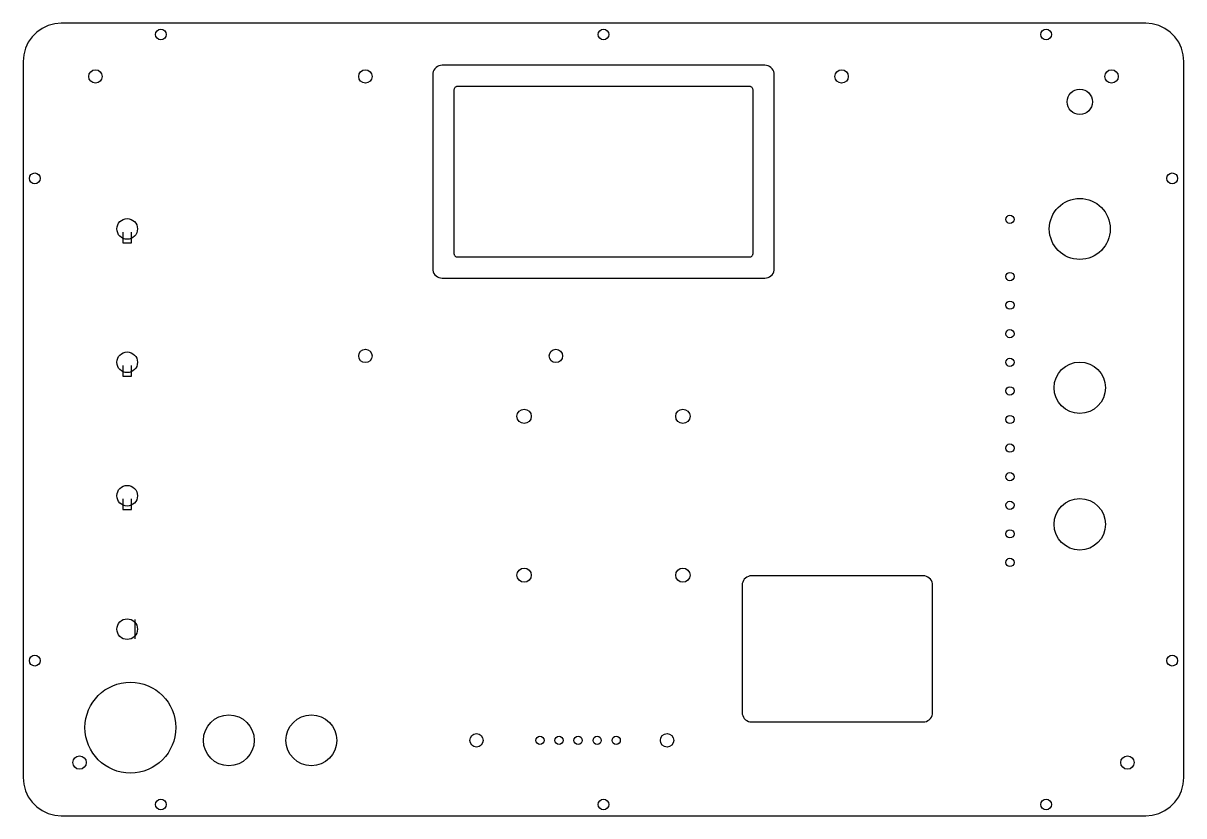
# Model space of a CAD drawing. Header units: millimetres. Extents: x -183 to 183, y -125 to 125.
import ezdxf

# ---------------------------------------------------------------- set-up
doc = ezdxf.new("R2010")
doc.units = ezdxf.units.MM
for name, color, linetype in [('OUTLINE', 7, 'Continuous'), ('POCKET_1MM', 7, 'Continuous'), ('STANDOFF_M3', 7, 'Continuous'), ('THROUGH', 7, 'Continuous')]:
    doc.layers.add(name, color=color, linetype=linetype)

msp = doc.modelspace()

# ---------------------------------------------------------------- linework, layer by layer
at = {"layer": 'OUTLINE'}
msp.add_lwpolyline([(182.75, 112.75), (182.57, 114.83), (182.03, 116.85), (181.14, 118.75), (179.94, 120.46), (178.46, 121.94), (176.75, 123.14), (174.85, 124.03), (172.83, 124.57), (170.75, 124.75), (-170.75, 124.75), (-172.83, 124.57), (-174.85, 124.03), (-176.75, 123.14), (-178.46, 121.94), (-179.94, 120.46), (-181.14, 118.75), (-182.03, 116.85), (-182.57, 114.83), (-182.75, 112.75), (-182.75, -112.75), (-182.57, -114.83), (-182.03, -116.85), (-181.14, -118.75), (-179.94, -120.46), (-178.46, -121.94), (-176.75, -123.14), (-174.85, -124.03), (-172.83, -124.57), (-170.75, -124.75), (170.75, -124.75), (172.83, -124.57), (174.85, -124.03), (176.75, -123.14), (178.46, -121.94), (179.94, -120.46), (181.14, -118.75), (182.03, -116.85), (182.57, -114.83), (182.75, -112.75)], close=True, dxfattribs=at)
at = {"layer": 'POCKET_1MM'}
msp.add_lwpolyline([(53.8, 108.5), (53.75, 109.02), (53.61, 109.53), (53.39, 110), (53.09, 110.43), (52.72, 110.8), (52.3, 111.1), (51.82, 111.32), (51.32, 111.45), (50.8, 111.5), (-50.8, 111.5), (-51.32, 111.45), (-51.82, 111.32), (-52.3, 111.1), (-52.72, 110.8), (-53.09, 110.43), (-53.39, 110), (-53.61, 109.53), (-53.75, 109.02), (-53.8, 108.5), (-53.8, 47.5), (-53.75, 46.98), (-53.61, 46.47), (-53.39, 46), (-53.09, 45.57), (-52.72, 45.2), (-52.3, 44.9), (-51.82, 44.68), (-51.32, 44.55), (-50.8, 44.5), (50.8, 44.5), (51.32, 44.55), (51.82, 44.68), (52.3, 44.9), (52.72, 45.2), (53.09, 45.57), (53.39, 46), (53.61, 46.47), (53.75, 46.98), (53.8, 47.5)], close=True, dxfattribs=at)
at = {"layer": 'STANDOFF_M3'}
for centre in [(-160, 108), (-75, 108), (75, 108), (160, 108), (-75, 20), (-15, 20), (-40, -101), (20, -101), (-165, -108), (165, -108)]:
    msp.add_circle(centre, 2.1, dxfattribs=at)
at = {"layer": 'THROUGH'}
msp.add_line((-147.45, -69), (-147.45, -63), dxfattribs=at)
for points in [[(47.09, 103.8), (47.08, 103.97), (47.03, 104.14), (46.96, 104.3), (46.86, 104.44), (46.74, 104.57), (46.59, 104.67), (46.44, 104.74), (46.27, 104.78), (46.09, 104.8), (-46.09, 104.8), (-46.27, 104.78), (-46.44, 104.74), (-46.59, 104.67), (-46.74, 104.57), (-46.86, 104.44), (-46.96, 104.3), (-47.03, 104.14), (-47.08, 103.97), (-47.09, 103.8), (-47.09, 52.2), (-47.08, 52.03), (-47.03, 51.86), (-46.96, 51.7), (-46.86, 51.56), (-46.74, 51.43), (-46.59, 51.33), (-46.44, 51.26), (-46.27, 51.22), (-46.09, 51.2), (46.09, 51.2), (46.27, 51.22), (46.44, 51.26), (46.59, 51.33), (46.74, 51.43), (46.86, 51.56), (46.96, 51.7), (47.03, 51.86), (47.08, 52.03), (47.09, 52.2)], [(103.65, -52.2), (103.6, -51.68), (103.47, -51.17), (103.25, -50.7), (102.95, -50.27), (102.58, -49.9), (102.15, -49.6), (101.68, -49.38), (101.17, -49.25), (100.65, -49.2), (46.65, -49.2), (46.13, -49.25), (45.62, -49.38), (45.15, -49.6), (44.72, -49.9), (44.35, -50.27), (44.05, -50.7), (43.83, -51.17), (43.7, -51.68), (43.65, -52.2), (43.65, -92.2), (43.7, -92.72), (43.83, -93.23), (44.05, -93.7), (44.35, -94.13), (44.72, -94.5), (45.15, -94.8), (45.62, -95.02), (46.13, -95.15), (46.65, -95.2), (100.65, -95.2), (101.17, -95.15), (101.68, -95.02), (102.15, -94.8), (102.58, -94.5), (102.95, -94.13), (103.25, -93.7), (103.47, -93.23), (103.6, -92.72), (103.65, -92.2)]]:
    msp.add_lwpolyline(points, close=True, dxfattribs=at)
for points in [[(-151.35, 59), (-151.35, 55.65), (-148.65, 55.65), (-148.65, 59)], [(-151.35, 17), (-151.35, 13.65), (-148.65, 13.65), (-148.65, 17)], [(-151.35, -25), (-151.35, -28.35), (-148.65, -28.35), (-148.65, -25)]]:
    msp.add_lwpolyline(points, dxfattribs=at)
for centre, radius in [((-139.4, 121.2), 1.7), ((0, 121.2), 1.7), ((139.4, 121.2), 1.7), ((150, 100), 4), ((-179.1, 75.9), 1.7), ((179.1, 75.9), 1.7), ((150, 60), 9.6), ((-150, 60), 3.25), ((128, 63), 1.3), ((128, 45), 1.3), ((128, 36), 1.3), ((128, 27), 1.3), ((-150, 18), 3.25), ((128, 18), 1.3), ((150, 10), 8.1), ((128, 9), 1.3), ((-25, 1), 2.25), ((25, 1), 2.25), ((128, 0), 1.3), ((128, -9), 1.3), ((128, -18), 1.3), ((-150, -24), 3.25), ((150, -33), 8.1), ((128, -27), 1.3), ((128, -36), 1.3), ((128, -45), 1.3), ((-25, -49), 2.25), ((25, -49), 2.25), ((-150, -66), 3.25), ((-179.1, -75.9), 1.7), ((179.1, -75.9), 1.7), ((-149, -97), 14.3), ((-118, -101), 8), ((-92, -101), 8), ((-20, -101), 1.3), ((-14, -101), 1.3), ((-8, -101), 1.3), ((-2, -101), 1.3), ((4, -101), 1.3), ((-139.4, -121.2), 1.7), ((0, -121.2), 1.7), ((139.4, -121.2), 1.7)]:
    msp.add_circle(centre, radius, dxfattribs=at)

doc.saveas('drawing.dxf')
